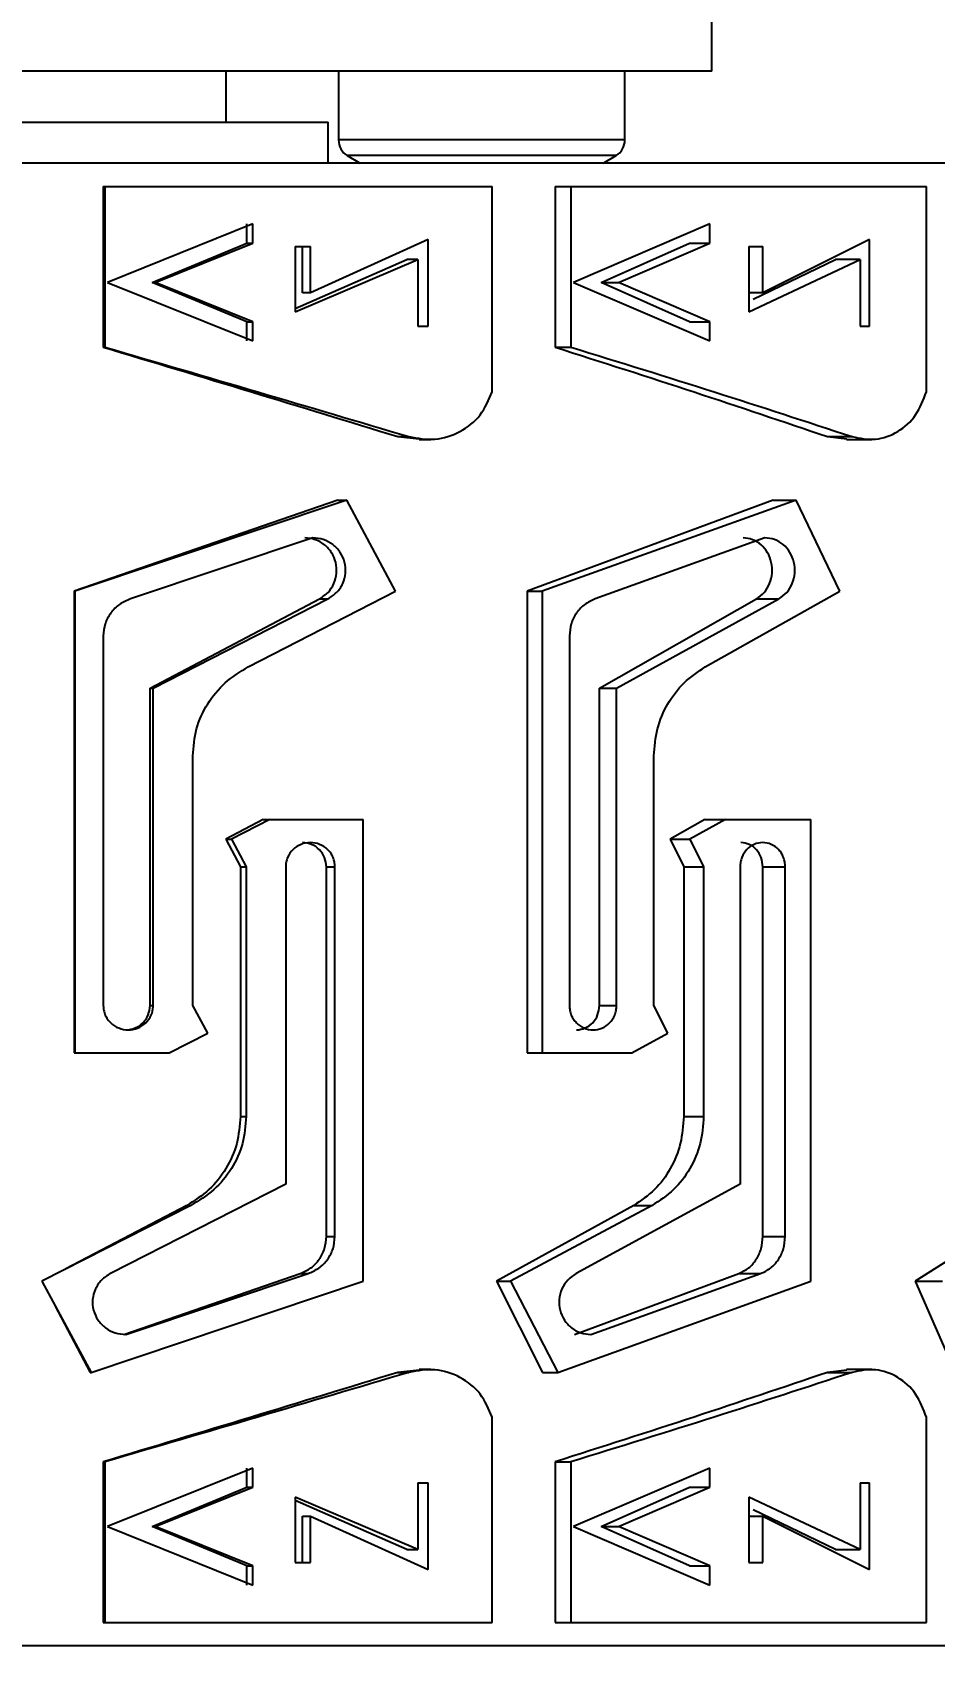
# Model space of a CAD drawing. Header units: millimetres. Extents: x 53 to 376, y 29 to 265.
# Drawn here: x 165.34 to 174.16, y 39.82 to 55.86 of the extents above; entities that cross this region are included whole.
import ezdxf

# ---------------------------------------------------------------- set-up
doc = ezdxf.new("R2010")
doc.units = ezdxf.units.MM
doc.styles.add('SLDTEXTSTYLE0', font='TXT', dxfattribs={"width": 0.75})
doc.dimstyles.new('SLDDIMSTYLE0', dxfattribs={"dimtxt": 3.5, "dimasz": 3.302, "dimexe": 0, "dimexo": 0.0625, "dimgap": 0.875, "dimtad": 1, "dimlfac": 2, "dimrnd": 1e-09, "dimzin": 4, "dimdsep": 46, "dimtxsty": 'SLDTEXTSTYLE0', "dimsah": 1, "dimcen": 0.09, "dimadec": 0, "dimazin": 1, "dimtfac": 1, "dimtofl": 0, "dimtmove": 0, "dimatfit": 3, "dimfxl": 0, "dimfrac": 2, "dimtolj": 1, "dimtzin": 12, "dimarcsym": 0})

# ---------------------------------------------------------------- blocks, each defined once
blk = doc.blocks.new('_D_7')
at = {"color": 7, "linetype": 'Continuous', "lineweight": 0}
for p, q in [((60.484, 56.883), (60.484, 29.089)), ((190.484, 56.883), (190.484, 29.089)), ((190.484, 30.089), (60.484, 30.089))]:
    blk.add_line(p, q, dxfattribs=at)
at = {"color": 7, "linetype": 'Continuous', "lineweight": 18}
for points in [[(60.484, 30.089), (63.786, 29.581), (63.786, 30.597)], [(190.484, 30.089), (187.182, 30.597), (187.182, 29.581)]]:
    blk.add_solid(points, dxfattribs=at)
at = {"color": 7, "linetype": 'Continuous', "lineweight": 18, "insert": (119.662, 34.6), "char_height": 3.5, "attachment_point": 1, "style": 'SLDTEXTSTYLE0'}
blk.add_mtext('260.00', dxfattribs=at)

msp = doc.modelspace()

# ---------------------------------------------------------------- linework, layer by layer
at = {"color": 7, "linetype": 'Continuous', "lineweight": 25}
for p, q in [((171.9835, 55.4886), (171.9835, 56.2386)), ((171.9835, 55.4886), (158.9835, 55.4886)), ((167.2335, 54.9886), (167.2335, 55.4886)), ((168.3335, 55.4886), (168.3335, 54.8153)), ((171.1335, 54.8153), (171.1335, 55.4886)), ((162.7338, 54.9886), (168.2338, 54.9886)), ((168.2338, 54.5886), (168.2338, 54.9886)), ((181.3146, 54.5886), (159.5014, 54.5886)), ((166.034, 54.3615), (166.034, 52.7892)), ((166.034, 54.3615), (166.0489, 54.3615)), ((166.0489, 54.3615), (169.8367, 54.3615)), ((166.0489, 54.3615), (166.0489, 52.7892)), ((169.8367, 52.3518), (169.8367, 54.3615)), ((170.4503, 54.3615), (170.4503, 52.7892)), ((170.4503, 54.3615), (170.6054, 54.3615)), ((170.6054, 54.3615), (174.0807, 54.3615)), ((170.6054, 54.3615), (170.6054, 52.7892)), ((174.0807, 52.3518), (174.0807, 54.3615)), ((167.4956, 53.9945), (166.0757, 53.4226)), ((167.4362, 53.8078), (167.4362, 53.9945)), ((167.4956, 53.8078), (167.4956, 53.9945)), ((171.9631, 53.9945), (170.6309, 53.4226)), ((171.9631, 53.8078), (171.9631, 53.9945)), ((166.5101, 53.4226), (167.4362, 53.8078)), ((166.5401, 53.4226), (167.4956, 53.8078)), ((167.4362, 53.8078), (167.4956, 53.8078)), ((167.909, 53.7746), (168.058, 53.7746)), ((167.909, 53.7746), (167.909, 53.1363)), ((167.9813, 53.321), (167.9813, 53.7746)), ((169.2106, 53.8432), (168.058, 53.321)), ((168.058, 53.321), (168.058, 53.7746)), ((169.2106, 52.9939), (169.2106, 53.8432)), ((170.9011, 53.4226), (171.7662, 53.8078)), ((171.0705, 53.4226), (171.9631, 53.8078)), ((171.7662, 53.8078), (171.9631, 53.8078)), ((172.3443, 53.7746), (172.481, 53.7746)), ((172.3443, 53.7746), (172.3443, 53.1363)), ((173.5244, 53.8432), (172.481, 53.321)), ((172.481, 53.321), (172.481, 53.7746)), ((173.5244, 52.9939), (173.5244, 53.8432)), ((167.909, 53.1363), (169.1101, 53.648)), ((167.909, 53.168), (169.001, 53.648)), ((169.1101, 53.648), (169.001, 53.648)), ((169.1101, 53.648), (169.1101, 52.9939)), ((172.3443, 53.1363), (173.4343, 53.648)), ((172.3888, 53.2589), (173.1922, 53.648)), ((173.4343, 53.648), (173.1922, 53.648)), ((173.4343, 53.648), (173.4343, 52.9939)), ((166.0757, 53.4226), (167.4956, 52.8507)), ((166.5101, 53.4226), (166.5401, 53.4226)), ((167.4362, 53.0374), (166.5101, 53.4226)), ((167.4956, 53.0374), (166.5401, 53.4226)), ((170.6309, 53.4226), (171.9631, 52.8507)), ((170.9011, 53.4226), (171.0705, 53.4226)), ((171.7662, 53.0374), (170.9011, 53.4226)), ((171.9631, 53.0374), (171.0705, 53.4226)), ((168.058, 53.321), (167.9813, 53.321)), ((172.481, 53.321), (172.3443, 53.321)), ((167.4362, 53.0374), (167.4956, 53.0374)), ((167.4362, 52.8507), (167.4362, 53.0374)), ((167.4956, 52.8507), (167.4956, 53.0374)), ((169.1101, 52.9939), (169.2106, 52.9939)), ((171.7662, 53.0374), (171.9631, 53.0374)), ((171.9631, 52.8507), (171.9631, 53.0374)), ((173.4343, 52.9939), (173.5244, 52.9939)), ((166.034, 52.7892), (166.0489, 52.7892)), ((170.4503, 52.7892), (170.6054, 52.7892)), ((168.9147, 51.9144), (169.1228, 51.8939)), ((168.9147, 51.9144), (169.021, 51.9144)), ((169.122, 51.8871), (169.2351, 51.8871)), ((173.1147, 51.9144), (173.3016, 51.8938)), ((173.1147, 51.9144), (173.3544, 51.9144)), ((173.301, 51.8871), (173.5467, 51.8871)), ((168.328, 51.2941), (165.7483, 50.4034)), ((168.4158, 51.2941), (165.7541, 50.4034)), ((168.328, 51.2941), (168.4158, 51.2941)), ((168.889, 50.4034), (168.4158, 51.2941)), ((172.5845, 51.2941), (170.1778, 50.4034)), ((172.8074, 51.2941), (170.3243, 50.4034)), ((172.5845, 51.2941), (172.8074, 51.2941)), ((173.2356, 50.4034), (172.8074, 51.2941)), ((168.0809, 50.9238), (166.2999, 50.3278)), ((172.5019, 50.9238), (170.8436, 50.3278)), ((165.7483, 50.4034), (165.7483, 45.8874)), ((165.7483, 50.4034), (165.7541, 50.4034)), ((165.7541, 50.4034), (165.7541, 45.8874)), ((167.4487, 49.6614), (168.889, 50.4034)), ((170.1778, 50.4034), (170.1778, 45.8874)), ((170.1778, 50.4034), (170.3243, 50.4034)), ((170.3243, 50.4034), (170.3243, 45.8874)), ((171.9197, 49.6614), (173.2356, 50.4034)), ((166.4914, 49.4528), (168.1484, 50.3278)), ((166.5208, 49.4528), (168.2305, 50.3278)), ((168.1484, 50.3278), (168.2305, 50.3278)), ((170.8834, 49.4528), (172.4209, 50.3278)), ((171.0523, 49.4528), (172.6386, 50.3278)), ((172.4209, 50.3278), (172.6386, 50.3278)), ((166.0337, 49.9662), (166.0337, 46.3495)), ((170.591, 49.9662), (170.591, 46.3495)), ((166.4914, 49.4528), (166.5208, 49.4528)), ((166.4914, 46.3495), (166.4914, 49.4528)), ((166.5208, 46.3495), (166.5208, 49.4528)), ((170.8834, 49.4528), (171.0523, 49.4528)), ((170.8834, 46.3495), (170.8834, 49.4528)), ((171.0523, 46.3495), (171.0523, 49.4528)), ((166.9088, 46.3495), (166.9088, 48.7916)), ((171.4168, 46.3495), (171.4168, 48.7916)), ((167.5962, 48.1695), (167.2327, 47.9775)), ((167.6607, 48.1695), (167.2857, 47.9775)), ((167.5962, 48.1695), (167.6607, 48.1695)), ((167.6607, 48.1695), (168.5739, 48.1695)), ((168.5739, 43.6534), (168.5739, 48.1695)), ((171.9141, 48.1695), (171.5775, 47.9775)), ((172.1157, 48.1695), (171.7684, 47.9775)), ((171.9141, 48.1695), (172.1157, 48.1695)), ((172.1157, 48.1695), (172.951, 48.1695)), ((172.951, 43.6534), (172.951, 48.1695)), ((167.2327, 47.9775), (167.3736, 47.7074)), ((167.2327, 47.9775), (167.2857, 47.9775)), ((167.2857, 47.9775), (167.431, 47.7074)), ((171.5775, 47.9775), (171.7082, 47.7074)), ((171.5775, 47.9775), (171.7684, 47.9775)), ((171.7684, 47.9775), (171.9033, 47.7074)), ((167.3736, 47.7074), (167.3736, 45.2652)), ((167.3736, 47.7074), (167.431, 47.7074)), ((167.431, 47.7074), (167.431, 45.2652)), ((167.8169, 47.7074), (167.8169, 44.6041)), ((168.2145, 44.0906), (168.2145, 47.7074)), ((168.2145, 47.7074), (168.2986, 47.7074)), ((168.2986, 44.0906), (168.2986, 47.7074)), ((171.7082, 47.7074), (171.7082, 45.2652)), ((171.7082, 47.7074), (171.9033, 47.7074)), ((171.9033, 47.7074), (171.9033, 45.2652)), ((172.2596, 47.7074), (172.2596, 44.6041)), ((172.4812, 44.0906), (172.4812, 47.7074)), ((172.4812, 47.7074), (172.7008, 47.7074)), ((172.7008, 44.0906), (172.7008, 47.7074)), ((166.4914, 46.3495), (166.5208, 46.3495)), ((167.0545, 46.0793), (166.9088, 46.3495)), ((170.8834, 46.3495), (171.0523, 46.3495)), ((171.553, 46.0793), (171.4168, 46.3495)), ((166.6781, 45.8874), (167.0545, 46.0793)), ((171.2004, 45.8874), (171.553, 46.0793)), ((165.7483, 45.8874), (165.7541, 45.8874)), ((165.7541, 45.8874), (166.6781, 45.8874)), ((170.1778, 45.8874), (170.3243, 45.8874)), ((170.3243, 45.8874), (171.2004, 45.8874)), ((167.3736, 45.2652), (167.431, 45.2652)), ((171.7082, 45.2652), (171.9033, 45.2652)), ((167.8169, 44.6041), (166.1028, 43.729)), ((172.2596, 44.6041), (170.6567, 43.729)), ((166.891, 44.3955), (165.4329, 43.6534)), ((166.8502, 44.3955), (165.6673, 43.7744)), ((166.8502, 44.3955), (166.891, 44.3955)), ((171.2206, 44.3955), (169.8793, 43.6534)), ((171.4002, 44.3955), (170.0162, 43.6534)), ((171.2206, 44.3955), (171.4002, 44.3955)), ((175.1328, 44.3955), (173.972, 43.6534)), ((168.2145, 44.0906), (168.2986, 44.0906)), ((172.4812, 44.0906), (172.7008, 44.0906)), ((165.4329, 43.6534), (165.9149, 42.7628)), ((165.9149, 42.7628), (168.5739, 43.6534)), ((166.233, 43.1331), (167.9597, 43.729)), ((166.2542, 43.1331), (168.0357, 43.729)), ((167.9597, 43.729), (168.0357, 43.729)), ((169.8793, 43.6534), (170.3266, 42.7628)), ((169.8793, 43.6534), (170.0162, 43.6534)), ((170.0162, 43.6534), (170.4778, 42.7628)), ((170.4778, 42.7628), (172.951, 43.6534)), ((170.6392, 43.1331), (172.2483, 43.729)), ((170.8003, 43.1331), (172.4605, 43.729)), ((172.2483, 43.729), (172.4605, 43.729)), ((173.972, 43.6534), (174.3633, 42.7628)), ((173.972, 43.6534), (174.2389, 43.6534)), ((165.5613, 43.4164), (165.9041, 42.7628)), ((165.9041, 42.7628), (165.9149, 42.7628)), ((169.1229, 42.7833), (168.9147, 42.7628)), ((168.9147, 42.7628), (169.021, 42.7628)), ((169.2352, 42.7901), (169.1221, 42.7901)), ((170.3266, 42.7628), (170.4778, 42.7628)), ((173.3017, 42.7834), (173.1147, 42.7628)), ((173.1147, 42.7628), (173.3544, 42.7628)), ((173.5468, 42.79), (173.3011, 42.79)), ((169.8367, 40.3157), (169.8367, 42.3254)), ((174.0807, 40.3157), (174.0807, 42.3254)), ((166.034, 41.888), (166.034, 40.3157)), ((166.034, 41.888), (166.0489, 41.888)), ((166.0489, 41.888), (166.0489, 40.3157)), ((170.4503, 41.888), (170.4503, 40.3157)), ((170.4503, 41.888), (170.6054, 41.888)), ((170.6054, 41.888), (170.6054, 40.3157)), ((167.4956, 41.8264), (166.0757, 41.2546)), ((167.4362, 41.6398), (167.4362, 41.8264)), ((167.4956, 41.6398), (167.4956, 41.8264)), ((171.9631, 41.8264), (170.6309, 41.2546)), ((171.9631, 41.6398), (171.9631, 41.8264)), ((166.5101, 41.2546), (167.4362, 41.6398)), ((166.5401, 41.2546), (167.4956, 41.6398)), ((167.4362, 41.6398), (167.4956, 41.6398)), ((169.1101, 41.6833), (169.2106, 41.6833)), ((169.1101, 41.6833), (169.1101, 41.0292)), ((169.2106, 40.834), (169.2106, 41.6833)), ((170.9011, 41.2546), (171.7662, 41.6398)), ((171.0705, 41.2546), (171.9631, 41.6398)), ((171.7662, 41.6398), (171.9631, 41.6398)), ((173.4343, 41.6833), (173.5244, 41.6833)), ((173.4343, 41.6833), (173.4343, 41.0292)), ((173.5244, 40.834), (173.5244, 41.6833)), ((169.1101, 41.0292), (167.909, 41.5408)), ((167.909, 41.5408), (167.909, 40.9026)), ((169.001, 41.0292), (167.909, 41.5091)), ((173.4343, 41.0292), (172.3443, 41.5408)), ((172.3443, 41.5408), (172.3443, 40.9026)), ((173.1922, 41.0292), (172.3888, 41.4183)), ((166.0757, 41.2546), (167.4956, 40.6827)), ((166.5101, 41.2546), (166.5401, 41.2546)), ((167.4362, 40.8694), (166.5101, 41.2546)), ((167.4956, 40.8694), (166.5401, 41.2546)), ((167.9813, 40.9026), (167.9813, 41.3562)), ((167.9813, 41.3562), (168.058, 41.3562)), ((168.058, 40.9026), (168.058, 41.3562)), ((168.058, 41.3562), (169.2106, 40.834)), ((170.6309, 41.2546), (171.9631, 40.6827)), ((171.7662, 40.8694), (170.9011, 41.2546)), ((170.9011, 41.2546), (171.0705, 41.2546)), ((171.9631, 40.8694), (171.0705, 41.2546)), ((172.3443, 41.3562), (172.481, 41.3562)), ((172.481, 40.9026), (172.481, 41.3562)), ((172.481, 41.3562), (173.5244, 40.834)), ((169.001, 41.0292), (169.1101, 41.0292)), ((173.1922, 41.0292), (173.4343, 41.0292)), ((167.4362, 40.8694), (167.4956, 40.8694)), ((167.4362, 40.6827), (167.4362, 40.8694)), ((167.4956, 40.6827), (167.4956, 40.8694)), ((167.909, 40.9026), (168.058, 40.9026)), ((171.7662, 40.8694), (171.9631, 40.8694)), ((171.9631, 40.6827), (171.9631, 40.8694)), ((172.3443, 40.9026), (172.481, 40.9026)), ((166.034, 40.3157), (166.0489, 40.3157)), ((166.0489, 40.3157), (169.8367, 40.3157)), ((170.4503, 40.3157), (170.6054, 40.3157)), ((170.6054, 40.3157), (174.0807, 40.3157)), ((181.3146, 40.0886), (159.5014, 40.0886))]:
    msp.add_line(p, q, dxfattribs=at)
at = {"color": 8, "linetype": 'Continuous', "lineweight": 25}
for p, q in [((170.7655, 54.8153), (168.3335, 54.8153)), ((171.1335, 54.8153), (170.7655, 54.8153)), ((170.7026, 54.6622), (168.4189, 54.6622)), ((171.0482, 54.6622), (170.7026, 54.6622))]:
    msp.add_line(p, q, dxfattribs=at)
at = {"color": 7, "linetype": 'Continuous', "lineweight": 25, "flags": 128}
for points in [[(168.4189, 54.6622), (168.5391, 54.5924), (168.5461, 54.5886)], [(170.921, 54.5886), (170.928, 54.5924), (171.0482, 54.6622)]]:
    msp.add_lwpolyline(points, dxfattribs=at)
at = {"color": 7, "linetype": 'Continuous', "lineweight": 25}
for centre, start, end in [((168.5135, 54.8153), 180, 238.2737), ((170.9535, 54.8153), 301.7263, 0)]:
    msp.add_arc(centre, 0.18, start, end, dxfattribs=at)
for points, knots in [([(166.034, 52.7892), (166.5182, 52.6434), (167.4866, 52.3518), (168.4386, 52.0602), (168.9147, 51.9144)], [0, 0, 0, 0, 0.5000008, 1, 1, 1, 1]), ([(166.0489, 52.7892), (166.5484, 52.6434), (167.5476, 52.3518), (168.5299, 52.0602), (169.021, 51.9144)], [0, 0, 0, 0, 0.4999995, 1, 1, 1, 1]), ([(170.4503, 52.7892), (170.9076, 52.6434), (171.8223, 52.3518), (172.6839, 52.0602), (173.1147, 51.9144)], [0, 0, 0, 0, 0.5000002, 1, 1, 1, 1]), ([(170.6054, 52.7892), (171.0773, 52.6434), (172.021, 52.3518), (172.9099, 52.0602), (173.3544, 51.9144)], [0, 0, 0, 0, 0.5000007, 1, 1, 1, 1]), ([(169.021, 51.9144), (169.1064, 51.8992), (169.2771, 51.8687), (169.5269, 51.9505), (169.734, 52.1129), (169.8026, 52.2725), (169.8367, 52.3518)], [0, 0, 0, 0, 0.2523951, 0.5042078, 0.7535649, 1, 1, 1, 1]), ([(173.3544, 51.9144), (173.431, 51.8992), (173.584, 51.8687), (173.8066, 51.9505), (173.99, 52.1129), (174.0506, 52.2725), (174.0807, 52.3518)], [0, 0, 0, 0, 0.2523991, 0.5042093, 0.7535656, 1, 1, 1, 1]), ([(168.1484, 50.3278), (168.1775, 50.3472), (168.2355, 50.3858), (168.293, 50.4761), (168.3197, 50.5787), (168.3118, 50.6849), (168.2702, 50.7827), (168.1994, 50.8608), (168.1072, 50.9136), (168.0381, 50.9204), (168.0035, 50.9238)], [0, 0, 0, 0, 0.1253277, 0.2502848, 0.3752372, 0.5002006, 0.6251527, 0.7501122, 0.8750529, 1, 1, 1, 1]), ([(168.2305, 50.3278), (168.2602, 50.347), (168.3197, 50.3852), (168.3796, 50.4757), (168.4075, 50.5796), (168.3985, 50.6874), (168.3541, 50.7856), (168.2804, 50.8627), (168.1859, 50.914), (168.1159, 50.9205), (168.0809, 50.9238)], [0, 0, 0, 0, 0.1253797, 0.2504256, 0.3754306, 0.5003871, 0.6252934, 0.7501881, 0.8750788, 1, 1, 1, 1]), ([(172.4209, 50.3278), (172.4475, 50.3472), (172.5004, 50.3858), (172.5527, 50.4761), (172.577, 50.5787), (172.5698, 50.6849), (172.5319, 50.7827), (172.4675, 50.8608), (172.3833, 50.9136), (172.3201, 50.9204), (172.2885, 50.9238)], [0, 0, 0, 0, 0.1253303, 0.2502842, 0.375238, 0.5002018, 0.6251548, 0.7501147, 0.8750546, 1, 1, 1, 1]), ([(172.6386, 50.3278), (172.6657, 50.347), (172.72, 50.3852), (172.7745, 50.4757), (172.7999, 50.5796), (172.7917, 50.6874), (172.7514, 50.7856), (172.6841, 50.8627), (172.598, 50.914), (172.5339, 50.9205), (172.5019, 50.9238)], [0, 0, 0, 0, 0.1253808, 0.2504269, 0.3754313, 0.5003877, 0.6252933, 0.7501873, 0.8750782, 1, 1, 1, 1]), ([(166.2999, 50.3278), (166.263, 50.3118), (166.1892, 50.2799), (166.1036, 50.1931), (166.0451, 50.0861), (166.0375, 50.0062), (166.0337, 49.9662)], [0, 0, 0, 0, 0.25091278, 0.50073765, 0.7503873, 1, 1, 1, 1]), ([(170.8436, 50.3278), (170.8086, 50.3118), (170.7387, 50.2799), (170.6574, 50.1931), (170.6018, 50.0861), (170.5946, 50.0062), (170.591, 49.9662)], [0, 0, 0, 0, 0.2509168, 0.5007369, 0.7503886, 1, 1, 1, 1]), ([(166.9088, 48.7916), (166.916, 48.8808), (166.9305, 49.0595), (167.0456, 49.3063), (167.217, 49.5194), (167.3713, 49.6139), (167.4487, 49.6614)], [0, 0, 0, 0, 0.2477039, 0.4965123, 0.7472039, 1, 1, 1, 1]), ([(171.4168, 48.7916), (171.4236, 48.8808), (171.4372, 49.0595), (171.5448, 49.3063), (171.7047, 49.5194), (171.8478, 49.6139), (171.9197, 49.6614)], [0, 0, 0, 0, 0.2477042, 0.4965115, 0.7472062, 1, 1, 1, 1]), ([(168.2986, 47.7074), (168.2977, 47.7231), (168.2957, 47.7545), (168.281, 47.7996), (168.2584, 47.841), (168.2179, 47.8887), (168.1511, 47.9318), (168.0581, 47.9495), (167.965, 47.9318), (167.8847, 47.8804), (167.8393, 47.8146), (167.8197, 47.7545), (167.8178, 47.7231), (167.8169, 47.7074)], [0, 0, 0, 0, 0.062858, 0.1254663, 0.1879452, 0.2507869, 0.3754495, 0.5001628, 0.6249373, 0.7497266, 0.8744839, 0.9372478, 1, 1, 1, 1]), ([(168.2145, 47.7074), (168.2109, 47.7383), (168.2038, 47.8003), (168.1501, 47.8784), (168.073, 47.933), (168.0118, 47.9401), (167.9813, 47.9436)], [0, 0, 0, 0, 0.25024838, 0.50025354, 0.7501809, 1, 1, 1, 1]), ([(172.7008, 47.7074), (172.6999, 47.7231), (172.6981, 47.7545), (172.6847, 47.7996), (172.6641, 47.841), (172.6271, 47.8887), (172.5662, 47.9318), (172.4811, 47.9495), (172.3957, 47.9318), (172.322, 47.8804), (172.2803, 47.8146), (172.2622, 47.7545), (172.2605, 47.7231), (172.2596, 47.7074)], [0, 0, 0, 0, 0.06285753, 0.12546656, 0.18794542, 0.25078532, 0.37544618, 0.5001621, 0.62493973, 0.74972713, 0.8744839, 0.93724813, 1, 1, 1, 1]), ([(172.4812, 47.7074), (172.478, 47.7383), (172.4715, 47.8003), (172.4224, 47.8784), (172.352, 47.933), (172.2961, 47.9401), (172.2681, 47.9436)], [0, 0, 0, 0, 0.25024723, 0.5002527, 0.75017881, 1, 1, 1, 1]), ([(166.0337, 46.3495), (166.0347, 46.3337), (166.0367, 46.3023), (166.0516, 46.2572), (166.0745, 46.2158), (166.1156, 46.1682), (166.1832, 46.1251), (166.2773, 46.1073), (166.3713, 46.1251), (166.4524, 46.1764), (166.4982, 46.2423), (166.5179, 46.3023), (166.5198, 46.3338), (166.5208, 46.3495)], [0, 0, 0, 0, 0.06285724, 0.12546643, 0.18794645, 0.2507863, 0.37544803, 0.50016438, 0.62493888, 0.74972447, 0.87448414, 0.93724806, 1, 1, 1, 1]), ([(166.2555, 46.1132), (166.2555, 46.1132), (166.2862, 46.1132), (166.3483, 46.1255), (166.4261, 46.178), (166.4807, 46.2567), (166.4878, 46.3186), (166.4914, 46.3495)], [0, 0, 0, 0, 0.0000202, 0.2499209, 0.4998219, 0.7497809, 1, 1, 1, 1]), ([(170.591, 46.3495), (170.5919, 46.3337), (170.5938, 46.3023), (170.608, 46.2572), (170.6297, 46.2158), (170.6688, 46.1682), (170.733, 46.1251), (170.8222, 46.1073), (170.9112, 46.1251), (170.9878, 46.1764), (171.0309, 46.2423), (171.0496, 46.3023), (171.0514, 46.3338), (171.0523, 46.3495)], [0, 0, 0, 0, 0.0628576, 0.1254667, 0.1879473, 0.2507865, 0.3754463, 0.5001607, 0.6249372, 0.7497265, 0.8744838, 0.9372483, 1, 1, 1, 1]), ([(170.6605, 46.1132), (170.6605, 46.1132), (170.688, 46.1132), (170.7491, 46.1255), (170.8217, 46.178), (170.8734, 46.2567), (170.8801, 46.3186), (170.8834, 46.3495)], [0, 0, 0, 0, 0.0000226, 0.2499207, 0.4998255, 0.7497821, 1, 1, 1, 1]), ([(167.3736, 45.2652), (167.3666, 45.1761), (167.3527, 44.998), (167.2419, 44.7515), (167.0763, 44.5382), (166.9256, 44.4431), (166.8502, 44.3955)], [0, 0, 0, 0, 0.2500014, 0.5000025, 0.7500015, 1, 1, 1, 1]), ([(167.431, 45.2652), (167.4238, 45.1761), (167.4094, 44.9974), (167.2946, 44.7506), (167.1233, 44.5374), (166.9687, 44.4429), (166.891, 44.3955)], [0, 0, 0, 0, 0.2477044, 0.4965137, 0.7472041, 1, 1, 1, 1]), ([(171.7082, 45.2652), (171.7018, 45.1761), (171.6889, 44.998), (171.586, 44.7515), (171.432, 44.5382), (171.2911, 44.4431), (171.2206, 44.3955)], [0, 0, 0, 0, 0.2500018, 0.5000036, 0.750002, 1, 1, 1, 1]), ([(171.9033, 45.2652), (171.8966, 45.1761), (171.8832, 44.9974), (171.7767, 44.7506), (171.6174, 44.5374), (171.4728, 44.4429), (171.4002, 44.3955)], [0, 0, 0, 0, 0.2477045, 0.4965143, 0.7472057, 1, 1, 1, 1]), ([(167.9597, 43.729), (167.9956, 43.7454), (168.0673, 43.7779), (168.1489, 43.8656), (168.2039, 43.9723), (168.211, 44.0512), (168.2145, 44.0906)], [0, 0, 0, 0, 0.2509891, 0.5007664, 0.7503863, 1, 1, 1, 1]), ([(168.0357, 43.729), (168.0722, 43.745), (168.1452, 43.777), (168.2297, 43.8637), (168.2874, 43.9708), (168.2949, 44.0507), (168.2986, 44.0906)], [0, 0, 0, 0, 0.25091626, 0.50073551, 0.75038653, 1, 1, 1, 1]), ([(172.2483, 43.729), (172.2812, 43.7454), (172.3468, 43.7779), (172.4214, 43.8656), (172.4715, 43.9722), (172.478, 44.0512), (172.4812, 44.0906)], [0, 0, 0, 0, 0.25098624, 0.50076251, 0.75038606, 1, 1, 1, 1]), ([(172.4605, 43.729), (172.494, 43.745), (172.5607, 43.777), (172.6379, 43.8637), (172.6905, 43.9708), (172.6974, 44.0507), (172.7008, 44.0906)], [0, 0, 0, 0, 0.2509152, 0.5007382, 0.7503877, 1, 1, 1, 1]), ([(166.1028, 43.729), (166.0727, 43.7099), (166.0124, 43.6716), (165.9516, 43.5811), (165.9233, 43.4772), (165.9324, 43.3694), (165.9774, 43.2712), (166.0523, 43.1941), (166.148, 43.1429), (166.2188, 43.1363), (166.2542, 43.1331)], [0, 0, 0, 0, 0.12538431, 0.25042704, 0.37543269, 0.50038904, 0.62529492, 0.75018907, 0.87507915, 1, 1, 1, 1]), ([(170.6567, 43.729), (170.628, 43.7099), (170.5707, 43.6716), (170.5128, 43.5812), (170.4858, 43.4772), (170.4945, 43.3694), (170.5374, 43.2712), (170.6086, 43.1941), (170.6996, 43.1429), (170.7667, 43.1363), (170.8003, 43.1331)], [0, 0, 0, 0, 0.1253825, 0.2504275, 0.3754321, 0.5003881, 0.6252949, 0.7501879, 0.8750787, 1, 1, 1, 1]), ([(168.9147, 42.7628), (168.4386, 42.617), (167.4866, 42.3254), (166.5182, 42.0338), (166.034, 41.888)], [0, 0, 0, 0, 0.4999992, 1, 1, 1, 1]), ([(169.021, 42.7628), (168.5299, 42.617), (167.5476, 42.3254), (166.5484, 42.0338), (166.0489, 41.888)], [0, 0, 0, 0, 0.5000005, 1, 1, 1, 1]), ([(169.8367, 42.3254), (169.8026, 42.4047), (169.734, 42.5642), (169.5269, 42.7267), (169.2771, 42.8085), (169.1064, 42.778), (169.021, 42.7628)], [0, 0, 0, 0, 0.2464347, 0.4957915, 0.7476049, 1, 1, 1, 1]), ([(173.1147, 42.7628), (172.6839, 42.617), (171.8223, 42.3254), (170.9076, 42.0338), (170.4503, 41.888)], [0, 0, 0, 0, 0.4999998, 1, 1, 1, 1]), ([(173.3544, 42.7628), (172.9099, 42.617), (172.021, 42.3254), (171.0773, 42.0338), (170.6054, 41.888)], [0, 0, 0, 0, 0.4999993, 1, 1, 1, 1]), ([(174.0807, 42.3254), (174.0506, 42.4047), (173.99, 42.5642), (173.8066, 42.7267), (173.584, 42.8085), (173.431, 42.778), (173.3544, 42.7628)], [0, 0, 0, 0, 0.2464341, 0.49579, 0.7476009, 1, 1, 1, 1])]:
    msp.add_open_spline(points, degree=3, knots=knots, dxfattribs=at)

# ---------------------------------------------------------------- dimensions: what is measured, and where the dimension line sits
at = {"color": 7, "linetype": 'Continuous', "lineweight": 18}
dim = msp.add_linear_dim(base=(60.4835, 30.0886), p1=(190.4835, 57.8828), p2=(60.4835, 57.8828), dimstyle='SLDDIMSTYLE0', dxfattribs=at)
dim.commit()
dim.dimension.update_dxf_attribs({"geometry": '_D_7', "text_midpoint": (126.7743, 30.0886), "dimtype": 160})

doc.saveas('drawing.dxf')
